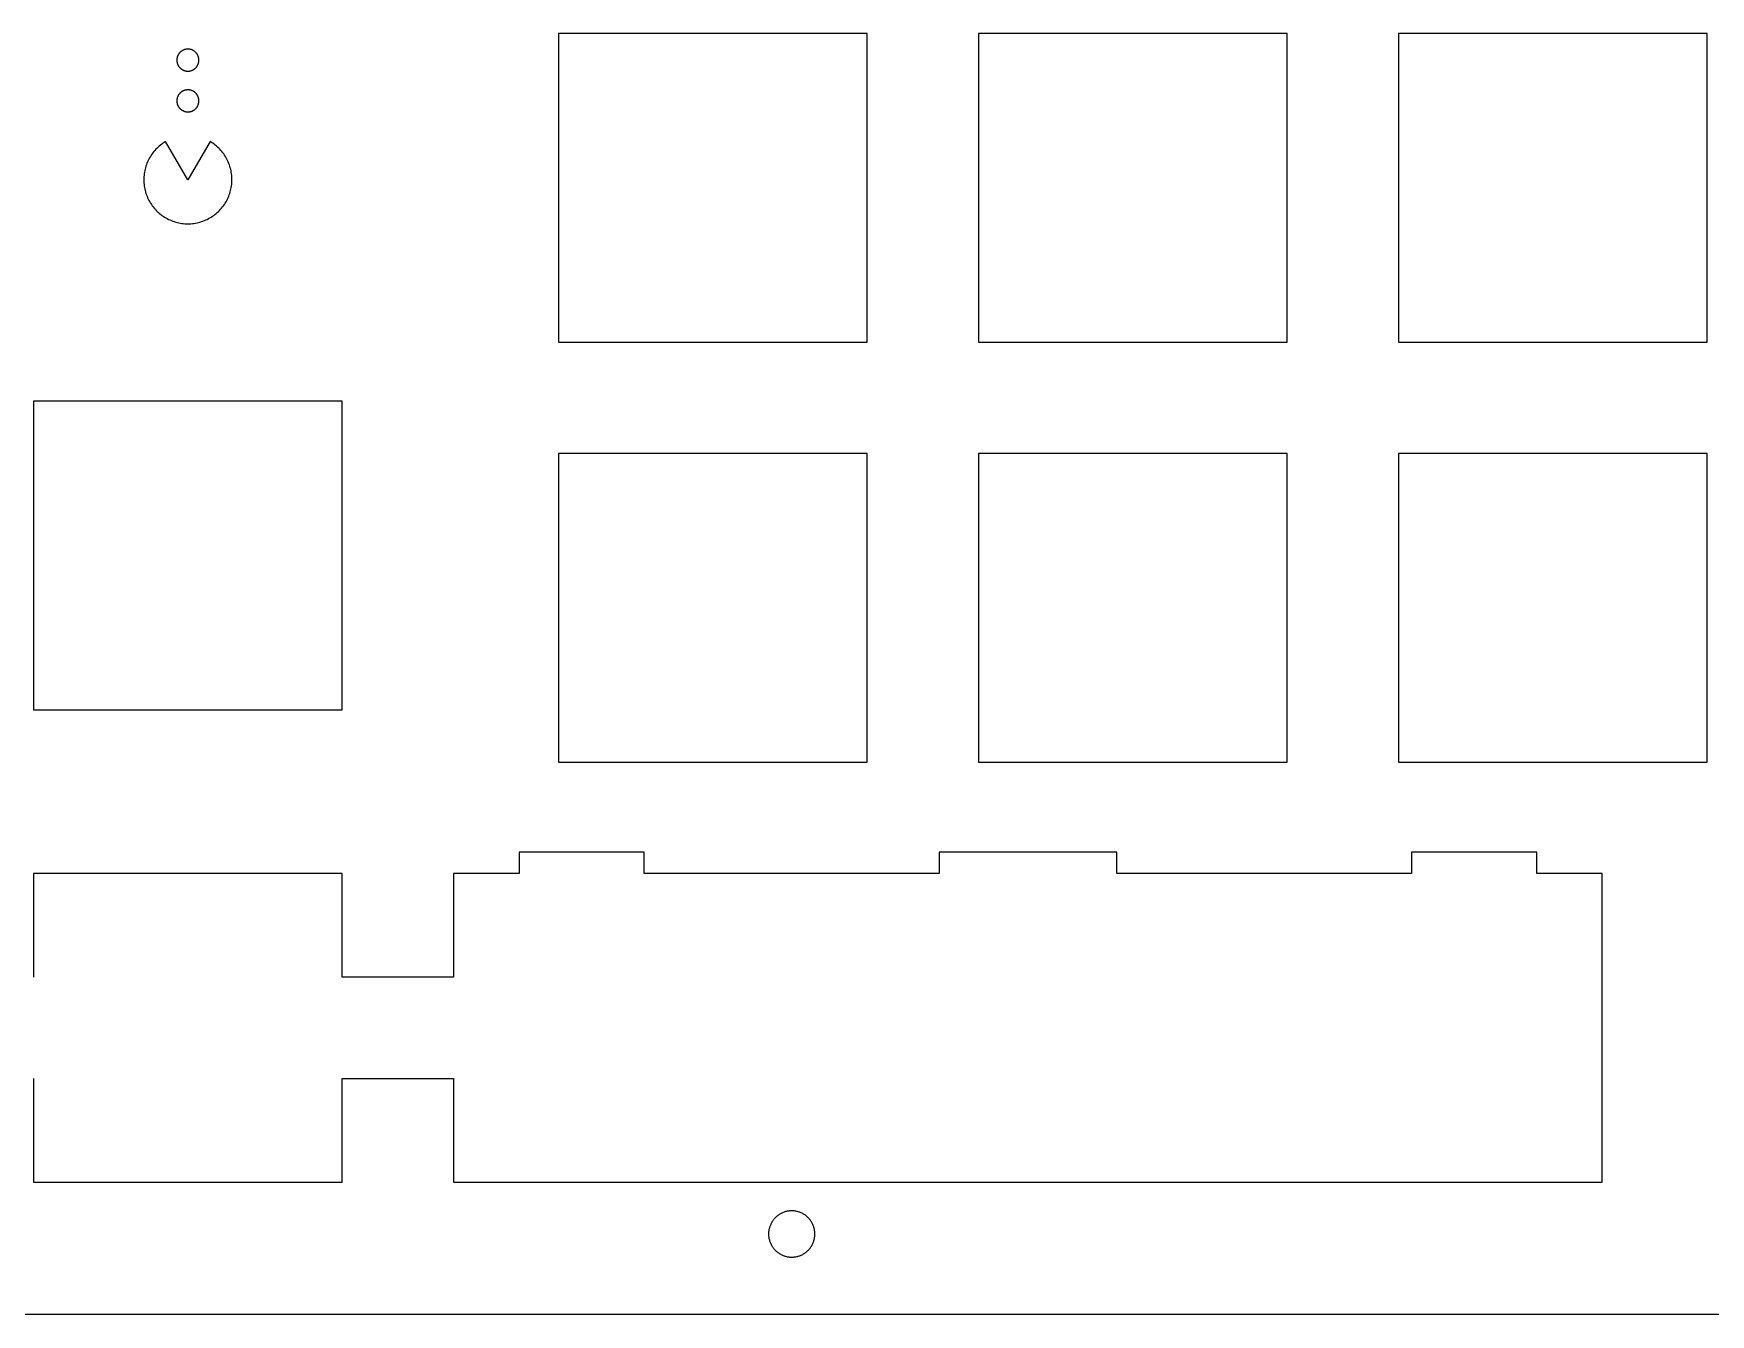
# Model space of a CAD drawing. Header units: millimetres. Extents: x 304 to 569, y -117 to -14.
# Drawn here: x 429.5 to 505.6, y -116.6 to -58.5 of the extents above; entities that cross this region are included whole.
import ezdxf

# ---------------------------------------------------------------- set-up
doc = ezdxf.new("R2010")
doc.units = ezdxf.units.MM
doc.layers.add('big_outline', color=18, linetype='Continuous', true_color=0x000000)
doc.layers.add('plate', color=18, linetype='Continuous', true_color=0x000000)

msp = doc.modelspace()

# ---------------------------------------------------------------- linework, layer by layer
at = {"layer": 'big_outline'}
msp.add_line((557.817, -116.631), (315.218, -116.631), dxfattribs=at)
at = {"layer": 'plate'}
for p, q in [((467.329, -58.532), (453.33, -58.532)), ((453.33, -58.532), (453.33, -72.531)), ((467.329, -72.531), (467.329, -58.532)), ((486.379, -58.532), (472.38, -58.532)), ((472.38, -58.532), (472.38, -72.531)), ((486.379, -72.531), (486.379, -58.532)), ((505.429, -58.532), (491.43, -58.532)), ((491.43, -58.532), (491.43, -72.531)), ((505.429, -72.531), (505.429, -58.532)), ((436.243, -59.32), (436.228, -59.329)), ((436.257, -59.31), (436.243, -59.32)), ((436.272, -59.302), (436.257, -59.31)), ((436.288, -59.293), (436.272, -59.302)), ((436.303, -59.286), (436.288, -59.293)), ((436.319, -59.279), (436.303, -59.286)), ((436.335, -59.272), (436.319, -59.279)), ((436.351, -59.266), (436.335, -59.272)), ((436.368, -59.26), (436.351, -59.266)), ((436.385, -59.255), (436.368, -59.26)), ((436.401, -59.251), (436.385, -59.255)), ((436.418, -59.247), (436.401, -59.251)), ((436.435, -59.244), (436.418, -59.247)), ((436.453, -59.242), (436.435, -59.244)), ((436.47, -59.24), (436.453, -59.242)), ((436.487, -59.238), (436.47, -59.24)), ((436.504, -59.238), (436.487, -59.238)), ((436.522, -59.238), (436.504, -59.238)), ((436.539, -59.238), (436.522, -59.238)), ((436.556, -59.239), (436.539, -59.238)), ((436.574, -59.241), (436.556, -59.239)), ((436.591, -59.243), (436.574, -59.241)), ((436.608, -59.246), (436.591, -59.243)), ((436.625, -59.249), (436.608, -59.246)), ((436.642, -59.253), (436.625, -59.249)), ((436.659, -59.258), (436.642, -59.253)), ((436.675, -59.263), (436.659, -59.258)), ((436.692, -59.269), (436.675, -59.263)), ((436.708, -59.275), (436.692, -59.269)), ((436.724, -59.282), (436.708, -59.275)), ((436.739, -59.289), (436.724, -59.282)), ((436.755, -59.297), (436.739, -59.289)), ((436.77, -59.306), (436.755, -59.297)), ((436.785, -59.315), (436.77, -59.306)), ((436.799, -59.324), (436.785, -59.315)), ((436.018, -59.711), (436.017, -59.729)), ((436.017, -59.729), (436.017, -59.746)), ((436.017, -59.746), (436.018, -59.764)), ((436.019, -59.694), (436.018, -59.711)), ((436.018, -59.764), (436.019, -59.781)), ((436.021, -59.677), (436.019, -59.694)), ((436.019, -59.781), (436.021, -59.798)), ((436.023, -59.66), (436.021, -59.677)), ((436.021, -59.798), (436.023, -59.815)), ((436.026, -59.643), (436.023, -59.66)), ((436.023, -59.815), (436.026, -59.832)), ((436.03, -59.626), (436.026, -59.643)), ((436.026, -59.832), (436.03, -59.849)), ((436.034, -59.609), (436.03, -59.626)), ((436.03, -59.849), (436.034, -59.866)), ((436.039, -59.592), (436.034, -59.609)), ((436.034, -59.866), (436.039, -59.883)), ((436.044, -59.576), (436.039, -59.592)), ((436.039, -59.883), (436.044, -59.899)), ((436.05, -59.559), (436.044, -59.576)), ((436.044, -59.899), (436.05, -59.916)), ((436.057, -59.543), (436.05, -59.559)), ((436.05, -59.916), (436.057, -59.932)), ((436.064, -59.527), (436.057, -59.543)), ((436.057, -59.932), (436.064, -59.948)), ((436.071, -59.512), (436.064, -59.527)), ((436.064, -59.948), (436.071, -59.963)), ((436.079, -59.496), (436.071, -59.512)), ((436.071, -59.963), (436.079, -59.979)), ((436.088, -59.481), (436.079, -59.496)), ((436.079, -59.979), (436.088, -59.994)), ((436.097, -59.467), (436.088, -59.481)), ((436.088, -59.994), (436.097, -60.008)), ((436.107, -59.452), (436.097, -59.467)), ((436.097, -60.008), (436.107, -60.023)), ((436.117, -59.438), (436.107, -59.452)), ((436.107, -60.023), (436.117, -60.037)), ((436.128, -59.424), (436.117, -59.438)), ((436.117, -60.037), (436.128, -60.051)), ((436.139, -59.411), (436.128, -59.424)), ((436.128, -60.051), (436.139, -60.064)), ((436.15, -59.398), (436.139, -59.411)), ((436.139, -60.064), (436.15, -60.077)), ((436.162, -59.385), (436.15, -59.398)), ((436.15, -60.077), (436.162, -60.09)), ((436.175, -59.373), (436.162, -59.385)), ((436.188, -59.362), (436.175, -59.373)), ((436.201, -59.35), (436.188, -59.362)), ((436.214, -59.34), (436.201, -59.35)), ((436.228, -59.329), (436.214, -59.34)), ((436.813, -59.335), (436.799, -59.324)), ((436.827, -59.345), (436.813, -59.335)), ((436.841, -59.356), (436.827, -59.345)), ((436.854, -59.367), (436.841, -59.356)), ((436.866, -59.379), (436.854, -59.367)), ((436.879, -59.392), (436.866, -59.379)), ((436.866, -60.096), (436.879, -60.083)), ((436.89, -59.404), (436.879, -59.392)), ((436.879, -60.083), (436.89, -60.071)), ((436.902, -59.418), (436.89, -59.404)), ((436.89, -60.071), (436.902, -60.057)), ((436.913, -59.431), (436.902, -59.418)), ((436.902, -60.057), (436.913, -60.044)), ((436.923, -59.445), (436.913, -59.431)), ((436.913, -60.044), (436.923, -60.03)), ((436.933, -59.459), (436.923, -59.445)), ((436.923, -60.03), (436.933, -60.016)), ((436.942, -59.474), (436.933, -59.459)), ((436.933, -60.016), (436.942, -60.001)), ((436.951, -59.489), (436.942, -59.474)), ((436.942, -60.001), (436.951, -59.986)), ((436.96, -59.504), (436.951, -59.489)), ((436.951, -59.986), (436.96, -59.971)), ((436.967, -59.519), (436.96, -59.504)), ((436.96, -59.971), (436.967, -59.956)), ((436.975, -59.535), (436.967, -59.519)), ((436.967, -59.956), (436.975, -59.94)), ((436.981, -59.551), (436.975, -59.535)), ((436.975, -59.94), (436.981, -59.924)), ((436.988, -59.567), (436.981, -59.551)), ((436.981, -59.924), (436.988, -59.908)), ((436.993, -59.584), (436.988, -59.567)), ((436.988, -59.908), (436.993, -59.891)), ((436.998, -59.6), (436.993, -59.584)), ((436.993, -59.891), (436.998, -59.875)), ((437.003, -59.617), (436.998, -59.6)), ((436.998, -59.875), (437.003, -59.858)), ((437.007, -59.634), (437.003, -59.617)), ((437.003, -59.858), (437.007, -59.841)), ((437.01, -59.651), (437.007, -59.634)), ((437.007, -59.841), (437.01, -59.824)), ((437.013, -59.668), (437.01, -59.651)), ((437.01, -59.824), (437.013, -59.807)), ((437.015, -59.686), (437.013, -59.668)), ((437.013, -59.807), (437.015, -59.789)), ((437.016, -59.703), (437.015, -59.686)), ((437.015, -59.789), (437.016, -59.772)), ((437.017, -59.72), (437.016, -59.703)), ((437.016, -59.772), (437.017, -59.755)), ((437.017, -59.738), (437.017, -59.72)), ((437.017, -59.755), (437.017, -59.738)), ((436.162, -60.09), (436.175, -60.102)), ((436.175, -60.102), (436.188, -60.113)), ((436.188, -60.113), (436.201, -60.125)), ((436.201, -60.125), (436.214, -60.135)), ((436.214, -60.135), (436.228, -60.146)), ((436.228, -60.146), (436.243, -60.155)), ((436.243, -60.155), (436.257, -60.165)), ((436.257, -60.165), (436.272, -60.173)), ((436.272, -60.173), (436.288, -60.182)), ((436.288, -60.182), (436.303, -60.189)), ((436.303, -60.189), (436.319, -60.196)), ((436.319, -60.196), (436.335, -60.203)), ((436.335, -60.203), (436.351, -60.209)), ((436.351, -60.209), (436.368, -60.215)), ((436.368, -60.215), (436.385, -60.22)), ((436.385, -60.22), (436.401, -60.224)), ((436.401, -60.224), (436.418, -60.228)), ((436.418, -60.228), (436.435, -60.231)), ((436.435, -60.231), (436.453, -60.233)), ((436.453, -60.233), (436.47, -60.235)), ((436.47, -60.235), (436.487, -60.237)), ((436.487, -60.237), (436.504, -60.237)), ((436.504, -60.237), (436.522, -60.237)), ((436.522, -60.237), (436.539, -60.237)), ((436.539, -60.237), (436.556, -60.236)), ((436.556, -60.236), (436.574, -60.234)), ((436.574, -60.234), (436.591, -60.232)), ((436.591, -60.232), (436.608, -60.229)), ((436.608, -60.229), (436.625, -60.226)), ((436.625, -60.226), (436.642, -60.222)), ((436.642, -60.222), (436.659, -60.217)), ((436.659, -60.217), (436.675, -60.212)), ((436.675, -60.212), (436.692, -60.206)), ((436.692, -60.206), (436.708, -60.2)), ((436.708, -60.2), (436.724, -60.193)), ((436.724, -60.193), (436.739, -60.186)), ((436.739, -60.186), (436.755, -60.178)), ((436.755, -60.178), (436.77, -60.169)), ((436.77, -60.169), (436.785, -60.16)), ((436.785, -60.16), (436.799, -60.151)), ((436.799, -60.151), (436.813, -60.14)), ((436.813, -60.14), (436.827, -60.13)), ((436.827, -60.13), (436.841, -60.119)), ((436.841, -60.119), (436.854, -60.108)), ((436.854, -60.108), (436.866, -60.096)), ((436.018, -61.56), (436.017, -61.578)), ((436.017, -61.578), (436.017, -61.595)), ((436.017, -61.595), (436.018, -61.612)), ((436.019, -61.543), (436.018, -61.56)), ((436.021, -61.526), (436.019, -61.543)), ((436.023, -61.508), (436.021, -61.526)), ((436.026, -61.491), (436.023, -61.508)), ((436.03, -61.474), (436.026, -61.491)), ((436.034, -61.457), (436.03, -61.474)), ((436.039, -61.441), (436.034, -61.457)), ((436.044, -61.424), (436.039, -61.441)), ((436.05, -61.408), (436.044, -61.424)), ((436.057, -61.392), (436.05, -61.408)), ((436.064, -61.376), (436.057, -61.392)), ((436.071, -61.36), (436.064, -61.376)), ((436.079, -61.345), (436.071, -61.36)), ((436.088, -61.33), (436.079, -61.345)), ((436.097, -61.315), (436.088, -61.33)), ((436.107, -61.301), (436.097, -61.315)), ((436.117, -61.287), (436.107, -61.301)), ((436.128, -61.273), (436.117, -61.287)), ((436.139, -61.26), (436.128, -61.273)), ((436.15, -61.247), (436.139, -61.26)), ((436.162, -61.234), (436.15, -61.247)), ((436.175, -61.222), (436.162, -61.234)), ((436.188, -61.21), (436.175, -61.222)), ((436.201, -61.199), (436.188, -61.21)), ((436.214, -61.188), (436.201, -61.199)), ((436.228, -61.178), (436.214, -61.188)), ((436.243, -61.168), (436.228, -61.178)), ((436.257, -61.159), (436.243, -61.168)), ((436.272, -61.15), (436.257, -61.159)), ((436.288, -61.142), (436.272, -61.15)), ((436.303, -61.134), (436.288, -61.142)), ((436.319, -61.127), (436.303, -61.134)), ((436.335, -61.121), (436.319, -61.127)), ((436.351, -61.115), (436.335, -61.121)), ((436.368, -61.109), (436.351, -61.115)), ((436.385, -61.104), (436.368, -61.109)), ((436.401, -61.1), (436.385, -61.104)), ((436.418, -61.096), (436.401, -61.1)), ((436.435, -61.093), (436.418, -61.096)), ((436.453, -61.09), (436.435, -61.093)), ((436.47, -61.088), (436.453, -61.09)), ((436.487, -61.087), (436.47, -61.088)), ((436.504, -61.086), (436.487, -61.087)), ((436.522, -61.086), (436.504, -61.086)), ((436.539, -61.087), (436.522, -61.086)), ((436.556, -61.088), (436.539, -61.087)), ((436.574, -61.089), (436.556, -61.088)), ((436.591, -61.092), (436.574, -61.089)), ((436.608, -61.094), (436.591, -61.092)), ((436.625, -61.098), (436.608, -61.094)), ((436.642, -61.102), (436.625, -61.098)), ((436.659, -61.107), (436.642, -61.102)), ((436.675, -61.112), (436.659, -61.107)), ((436.692, -61.118), (436.675, -61.112)), ((436.708, -61.124), (436.692, -61.118)), ((436.724, -61.131), (436.708, -61.124)), ((436.739, -61.138), (436.724, -61.131)), ((436.755, -61.146), (436.739, -61.138)), ((436.77, -61.155), (436.755, -61.146)), ((436.785, -61.164), (436.77, -61.155)), ((436.799, -61.173), (436.785, -61.164)), ((436.813, -61.183), (436.799, -61.173)), ((436.827, -61.194), (436.813, -61.183)), ((436.841, -61.205), (436.827, -61.194)), ((436.854, -61.216), (436.841, -61.205)), ((436.866, -61.228), (436.854, -61.216)), ((436.879, -61.24), (436.866, -61.228)), ((436.89, -61.253), (436.879, -61.24)), ((436.902, -61.266), (436.89, -61.253)), ((436.913, -61.28), (436.902, -61.266)), ((436.923, -61.294), (436.913, -61.28)), ((436.933, -61.308), (436.923, -61.294)), ((436.942, -61.323), (436.933, -61.308)), ((436.951, -61.337), (436.942, -61.323)), ((436.96, -61.353), (436.951, -61.337)), ((436.967, -61.368), (436.96, -61.353)), ((436.975, -61.384), (436.967, -61.368)), ((436.981, -61.4), (436.975, -61.384)), ((436.988, -61.416), (436.981, -61.4)), ((436.993, -61.433), (436.988, -61.416)), ((436.998, -61.449), (436.993, -61.433)), ((437.003, -61.466), (436.998, -61.449)), ((437.007, -61.483), (437.003, -61.466)), ((437.01, -61.5), (437.007, -61.483)), ((437.013, -61.517), (437.01, -61.5)), ((437.015, -61.534), (437.013, -61.517)), ((437.016, -61.552), (437.015, -61.534)), ((437.017, -61.569), (437.016, -61.552)), ((437.016, -61.621), (437.017, -61.604)), ((437.017, -61.586), (437.017, -61.569)), ((437.017, -61.604), (437.017, -61.586)), ((436.018, -61.612), (436.019, -61.63)), ((436.019, -61.63), (436.021, -61.647)), ((436.021, -61.647), (436.023, -61.664)), ((436.023, -61.664), (436.026, -61.681)), ((436.026, -61.681), (436.03, -61.698)), ((436.03, -61.698), (436.034, -61.715)), ((436.034, -61.715), (436.039, -61.732)), ((436.039, -61.732), (436.044, -61.748)), ((436.044, -61.748), (436.05, -61.764)), ((436.05, -61.764), (436.057, -61.781)), ((436.057, -61.781), (436.064, -61.796)), ((436.064, -61.796), (436.071, -61.812)), ((436.071, -61.812), (436.079, -61.827)), ((436.079, -61.827), (436.088, -61.842)), ((436.088, -61.842), (436.097, -61.857)), ((436.097, -61.857), (436.107, -61.872)), ((436.107, -61.872), (436.117, -61.886)), ((436.117, -61.886), (436.128, -61.899)), ((436.128, -61.899), (436.139, -61.913)), ((436.139, -61.913), (436.15, -61.926)), ((436.15, -61.926), (436.162, -61.938)), ((436.162, -61.938), (436.175, -61.95)), ((436.175, -61.95), (436.188, -61.962)), ((436.188, -61.962), (436.201, -61.973)), ((436.201, -61.973), (436.214, -61.984)), ((436.214, -61.984), (436.228, -61.994)), ((436.228, -61.994), (436.243, -62.004)), ((436.243, -62.004), (436.257, -62.013)), ((436.257, -62.013), (436.272, -62.022)), ((436.272, -62.022), (436.288, -62.03)), ((436.288, -62.03), (436.303, -62.038)), ((436.303, -62.038), (436.319, -62.045)), ((436.319, -62.045), (436.335, -62.052)), ((436.335, -62.052), (436.351, -62.058)), ((436.351, -62.058), (436.368, -62.063)), ((436.368, -62.063), (436.385, -62.068)), ((436.385, -62.068), (436.401, -62.073)), ((436.401, -62.073), (436.418, -62.076)), ((436.418, -62.076), (436.435, -62.079)), ((436.435, -62.079), (436.453, -62.082)), ((436.453, -62.082), (436.47, -62.084)), ((436.47, -62.084), (436.487, -62.085)), ((436.487, -62.085), (436.504, -62.086)), ((436.504, -62.086), (436.522, -62.086)), ((436.522, -62.086), (436.539, -62.086)), ((436.539, -62.086), (436.556, -62.085)), ((436.556, -62.085), (436.574, -62.083)), ((436.574, -62.083), (436.591, -62.081)), ((436.591, -62.081), (436.608, -62.078)), ((436.608, -62.078), (436.625, -62.074)), ((436.625, -62.074), (436.642, -62.07)), ((436.642, -62.07), (436.659, -62.066)), ((436.659, -62.066), (436.675, -62.061)), ((436.675, -62.061), (436.692, -62.055)), ((436.692, -62.055), (436.708, -62.049)), ((436.708, -62.049), (436.724, -62.042)), ((436.724, -62.042), (436.739, -62.034)), ((436.739, -62.034), (436.755, -62.026)), ((436.755, -62.026), (436.77, -62.018)), ((436.77, -62.018), (436.785, -62.009)), ((436.785, -62.009), (436.799, -61.999)), ((436.799, -61.999), (436.813, -61.989)), ((436.813, -61.989), (436.827, -61.979)), ((436.827, -61.979), (436.841, -61.968)), ((436.841, -61.968), (436.854, -61.956)), ((436.854, -61.956), (436.866, -61.944)), ((436.866, -61.944), (436.879, -61.932)), ((436.879, -61.932), (436.89, -61.919)), ((436.89, -61.919), (436.902, -61.906)), ((436.902, -61.906), (436.913, -61.893)), ((436.913, -61.893), (436.923, -61.879)), ((436.923, -61.879), (436.933, -61.864)), ((436.933, -61.864), (436.942, -61.85)), ((436.942, -61.85), (436.951, -61.835)), ((436.951, -61.835), (436.96, -61.82)), ((436.96, -61.82), (436.967, -61.804)), ((436.967, -61.804), (436.975, -61.789)), ((436.975, -61.789), (436.981, -61.773)), ((436.981, -61.773), (436.988, -61.756)), ((436.988, -61.756), (436.993, -61.74)), ((436.993, -61.74), (436.998, -61.723)), ((436.998, -61.723), (437.003, -61.707)), ((437.003, -61.707), (437.007, -61.69)), ((437.007, -61.69), (437.01, -61.673)), ((437.01, -61.673), (437.013, -61.655)), ((437.013, -61.655), (437.015, -61.638)), ((437.015, -61.638), (437.016, -61.621)), ((434.978, -63.883), (434.935, -63.938)), ((435.024, -63.831), (434.978, -63.883)), ((435.071, -63.779), (435.024, -63.831)), ((435.12, -63.73), (435.071, -63.779)), ((435.171, -63.682), (435.12, -63.73)), ((435.223, -63.636), (435.171, -63.682)), ((435.277, -63.592), (435.223, -63.636)), ((435.332, -63.55), (435.277, -63.592)), ((435.389, -63.509), (435.332, -63.55)), ((435.447, -63.471), (435.389, -63.509)), ((435.507, -63.435), (435.447, -63.471)), ((436.517, -65.161), (435.507, -63.435)), ((437.528, -63.435), (436.517, -65.161)), ((437.588, -63.471), (437.528, -63.435)), ((437.646, -63.509), (437.588, -63.471)), ((437.703, -63.55), (437.646, -63.509)), ((437.758, -63.592), (437.703, -63.55)), ((437.812, -63.636), (437.758, -63.592)), ((437.864, -63.682), (437.812, -63.636)), ((437.915, -63.73), (437.864, -63.682)), ((437.964, -63.779), (437.915, -63.73)), ((438.011, -63.831), (437.964, -63.779)), ((438.057, -63.883), (438.011, -63.831)), ((438.1, -63.938), (438.057, -63.883)), ((434.592, -64.618), (434.575, -64.685)), ((434.613, -64.551), (434.592, -64.618)), ((434.635, -64.485), (434.613, -64.551)), ((434.66, -64.42), (434.635, -64.485)), ((434.686, -64.356), (434.66, -64.42)), ((434.716, -64.293), (434.686, -64.356)), ((434.747, -64.23), (434.716, -64.293)), ((434.78, -64.169), (434.747, -64.23)), ((434.816, -64.11), (434.78, -64.169)), ((434.854, -64.051), (434.816, -64.11)), ((434.893, -63.994), (434.854, -64.051)), ((434.935, -63.938), (434.893, -63.994)), ((438.142, -63.994), (438.1, -63.938)), ((438.181, -64.051), (438.142, -63.994)), ((438.219, -64.11), (438.181, -64.051)), ((438.254, -64.169), (438.219, -64.11)), ((438.288, -64.23), (438.254, -64.169)), ((438.319, -64.293), (438.288, -64.23)), ((438.348, -64.356), (438.319, -64.293)), ((438.375, -64.42), (438.348, -64.356)), ((438.4, -64.485), (438.375, -64.42)), ((438.422, -64.551), (438.4, -64.485)), ((438.442, -64.618), (438.422, -64.551)), ((438.46, -64.685), (438.442, -64.618)), ((434.518, -65.099), (434.517, -65.168)), ((434.517, -65.168), (434.519, -65.238)), ((434.522, -65.029), (434.518, -65.099)), ((434.519, -65.238), (434.523, -65.307)), ((434.528, -64.96), (434.522, -65.029)), ((434.523, -65.307), (434.529, -65.377)), ((434.536, -64.89), (434.528, -64.96)), ((434.529, -65.377), (434.538, -65.446)), ((434.546, -64.822), (434.536, -64.89)), ((434.559, -64.753), (434.546, -64.822)), ((434.575, -64.685), (434.559, -64.753)), ((438.475, -64.753), (438.46, -64.685)), ((438.488, -64.822), (438.475, -64.753)), ((438.499, -64.89), (438.488, -64.822)), ((438.497, -65.446), (438.506, -65.377)), ((438.507, -64.96), (438.499, -64.89)), ((438.506, -65.377), (438.512, -65.307)), ((438.513, -65.029), (438.507, -64.96)), ((438.512, -65.307), (438.516, -65.238)), ((438.516, -65.099), (438.513, -65.029)), ((438.517, -65.168), (438.516, -65.099)), ((438.516, -65.238), (438.517, -65.168)), ((434.538, -65.446), (434.549, -65.515)), ((434.549, -65.515), (434.562, -65.583)), ((434.562, -65.583), (434.578, -65.651)), ((434.578, -65.651), (434.597, -65.718)), ((434.597, -65.718), (434.617, -65.784)), ((434.617, -65.784), (434.64, -65.85)), ((434.64, -65.85), (434.665, -65.915)), ((434.665, -65.915), (434.693, -65.979)), ((434.693, -65.979), (434.722, -66.042)), ((434.722, -66.042), (434.754, -66.104)), ((434.754, -66.104), (434.788, -66.165)), ((434.788, -66.165), (434.824, -66.225)), ((438.211, -66.225), (438.247, -66.165)), ((438.247, -66.165), (438.281, -66.104)), ((438.281, -66.104), (438.313, -66.042)), ((438.313, -66.042), (438.342, -65.979)), ((438.342, -65.979), (438.37, -65.915)), ((438.37, -65.915), (438.395, -65.85)), ((438.395, -65.85), (438.418, -65.784)), ((438.418, -65.784), (438.438, -65.718)), ((438.438, -65.718), (438.456, -65.651)), ((438.456, -65.651), (438.472, -65.583)), ((438.472, -65.583), (438.486, -65.515)), ((438.486, -65.515), (438.497, -65.446)), ((434.824, -66.225), (434.862, -66.283)), ((434.862, -66.283), (434.902, -66.34)), ((434.902, -66.34), (434.944, -66.395)), ((434.944, -66.395), (434.988, -66.449)), ((434.988, -66.449), (435.034, -66.502)), ((435.034, -66.502), (435.081, -66.553)), ((435.081, -66.553), (435.131, -66.602)), ((435.131, -66.602), (435.182, -66.649)), ((435.182, -66.649), (435.234, -66.695)), ((435.234, -66.695), (435.289, -66.739)), ((435.289, -66.739), (435.344, -66.78)), ((435.344, -66.78), (435.401, -66.82)), ((435.401, -66.82), (435.46, -66.858)), ((435.46, -66.858), (435.52, -66.894)), ((435.52, -66.894), (435.581, -66.928)), ((435.581, -66.928), (435.643, -66.959)), ((437.392, -66.959), (437.454, -66.928)), ((437.454, -66.928), (437.515, -66.894)), ((437.515, -66.894), (437.575, -66.858)), ((437.575, -66.858), (437.633, -66.82)), ((437.633, -66.82), (437.691, -66.78)), ((437.691, -66.78), (437.746, -66.739)), ((437.746, -66.739), (437.8, -66.695)), ((437.8, -66.695), (437.853, -66.649)), ((437.853, -66.649), (437.904, -66.602)), ((437.904, -66.602), (437.953, -66.553)), ((437.953, -66.553), (438.001, -66.502)), ((438.001, -66.502), (438.047, -66.449)), ((438.047, -66.449), (438.091, -66.395)), ((438.091, -66.395), (438.133, -66.34)), ((438.133, -66.34), (438.173, -66.283)), ((438.173, -66.283), (438.211, -66.225)), ((435.643, -66.959), (435.706, -66.989)), ((435.706, -66.989), (435.77, -67.016)), ((435.77, -67.016), (435.835, -67.041)), ((435.835, -67.041), (435.901, -67.063)), ((435.901, -67.063), (435.967, -67.084)), ((435.967, -67.084), (436.035, -67.102)), ((436.035, -67.102), (436.103, -67.117)), ((436.103, -67.117), (436.171, -67.13)), ((436.171, -67.13), (436.24, -67.141)), ((436.24, -67.141), (436.309, -67.15)), ((436.309, -67.15), (436.378, -67.156)), ((436.378, -67.156), (436.448, -67.159)), ((436.448, -67.159), (436.517, -67.161)), ((436.517, -67.161), (436.587, -67.159)), ((436.587, -67.159), (436.657, -67.156)), ((436.657, -67.156), (436.726, -67.15)), ((436.726, -67.15), (436.795, -67.141)), ((436.795, -67.141), (436.864, -67.13)), ((436.864, -67.13), (436.932, -67.117)), ((436.932, -67.117), (437, -67.102)), ((437, -67.102), (437.067, -67.084)), ((437.067, -67.084), (437.134, -67.063)), ((437.134, -67.063), (437.2, -67.041)), ((437.2, -67.041), (437.265, -67.016)), ((437.265, -67.016), (437.329, -66.989)), ((437.329, -66.989), (437.392, -66.959)), ((453.33, -72.531), (467.329, -72.531)), ((472.38, -72.531), (486.379, -72.531)), ((491.43, -72.531), (505.429, -72.531)), ((443.517, -75.2), (429.518, -75.2)), ((429.518, -75.2), (429.518, -89.199)), ((443.517, -89.199), (443.517, -75.2)), ((467.329, -77.582), (453.33, -77.582)), ((453.33, -77.582), (453.33, -91.581)), ((467.329, -91.581), (467.329, -77.582)), ((486.379, -77.582), (472.38, -77.582)), ((472.38, -77.582), (472.38, -91.581)), ((486.379, -91.581), (486.379, -77.582)), ((505.429, -77.582), (491.43, -77.582)), ((491.43, -77.582), (491.43, -91.581)), ((505.429, -91.581), (505.429, -77.582)), ((429.518, -89.199), (443.517, -89.199)), ((453.33, -91.581), (467.329, -91.581)), ((472.38, -91.581), (486.379, -91.581)), ((491.43, -91.581), (505.429, -91.581)), ((457.217, -95.662), (451.541, -95.662)), ((451.541, -95.662), (451.541, -96.632)), ((457.217, -96.632), (457.217, -95.662)), ((473.891, -95.662), (470.591, -95.662)), ((470.591, -95.662), (470.591, -96.631)), ((478.643, -95.662), (473.891, -95.662)), ((478.643, -96.631), (478.643, -95.662)), ((497.693, -95.662), (492.017, -95.662)), ((492.017, -95.662), (492.017, -96.632)), ((497.693, -96.632), (497.693, -95.662)), ((443.517, -96.632), (429.518, -96.632)), ((429.518, -96.632), (429.518, -101.331)), ((443.517, -101.331), (443.517, -96.632)), ((451.541, -96.632), (448.568, -96.632)), ((448.568, -96.632), (448.568, -101.331)), ((470.591, -96.631), (457.217, -96.632)), ((492.017, -96.632), (478.643, -96.631)), ((500.667, -96.632), (497.693, -96.632)), ((500.667, -110.631), (500.667, -96.632)), ((448.568, -101.331), (443.517, -101.331)), ((429.518, -105.931), (429.518, -110.631)), ((443.517, -110.631), (443.517, -105.931)), ((443.517, -105.931), (448.568, -105.931)), ((448.568, -105.931), (448.568, -110.631)), ((429.518, -110.631), (443.517, -110.631)), ((448.568, -110.631), (500.667, -110.631)), ((462.952, -112.539), (462.937, -112.573)), ((462.968, -112.506), (462.952, -112.539)), ((462.985, -112.474), (462.968, -112.506)), ((463.003, -112.443), (462.985, -112.474)), ((463.022, -112.412), (463.003, -112.443)), ((463.042, -112.381), (463.022, -112.412)), ((463.064, -112.352), (463.042, -112.381)), ((463.086, -112.323), (463.064, -112.352)), ((463.109, -112.295), (463.086, -112.323)), ((463.134, -112.268), (463.109, -112.295)), ((463.159, -112.241), (463.134, -112.268)), ((463.185, -112.216), (463.159, -112.241)), ((463.212, -112.192), (463.185, -112.216)), ((463.24, -112.168), (463.212, -112.192)), ((463.268, -112.145), (463.24, -112.168)), ((463.298, -112.124), (463.268, -112.145)), ((463.328, -112.103), (463.298, -112.124)), ((463.359, -112.084), (463.328, -112.103)), ((463.39, -112.065), (463.359, -112.084)), ((463.422, -112.048), (463.39, -112.065)), ((463.455, -112.032), (463.422, -112.048)), ((463.488, -112.017), (463.455, -112.032)), ((463.522, -112.003), (463.488, -112.017)), ((463.556, -111.99), (463.522, -112.003)), ((463.59, -111.979), (463.556, -111.99)), ((463.625, -111.968), (463.59, -111.979)), ((463.661, -111.959), (463.625, -111.968)), ((463.696, -111.952), (463.661, -111.959)), ((463.732, -111.945), (463.696, -111.952)), ((463.768, -111.94), (463.732, -111.945)), ((463.804, -111.935), (463.768, -111.94)), ((463.841, -111.933), (463.804, -111.935)), ((463.877, -111.931), (463.841, -111.933)), ((463.914, -111.931), (463.877, -111.931)), ((463.95, -111.932), (463.914, -111.931)), ((463.986, -111.934), (463.95, -111.932)), ((464.023, -111.937), (463.986, -111.934)), ((464.059, -111.942), (464.023, -111.937)), ((464.095, -111.948), (464.059, -111.942)), ((464.13, -111.955), (464.095, -111.948)), ((464.166, -111.964), (464.13, -111.955)), ((464.201, -111.973), (464.166, -111.964)), ((464.236, -111.984), (464.201, -111.973)), ((464.27, -111.996), (464.236, -111.984)), ((464.304, -112.01), (464.27, -111.996)), ((464.338, -112.024), (464.304, -112.01)), ((464.371, -112.04), (464.338, -112.024)), ((464.403, -112.057), (464.371, -112.04)), ((464.435, -112.074), (464.403, -112.057)), ((464.466, -112.093), (464.435, -112.074)), ((464.496, -112.113), (464.466, -112.093)), ((464.526, -112.134), (464.496, -112.113)), ((464.555, -112.157), (464.526, -112.134)), ((464.583, -112.18), (464.555, -112.157)), ((464.611, -112.204), (464.583, -112.18)), ((464.637, -112.229), (464.611, -112.204)), ((464.663, -112.255), (464.637, -112.229)), ((464.688, -112.281), (464.663, -112.255)), ((464.711, -112.309), (464.688, -112.281)), ((464.734, -112.337), (464.711, -112.309)), ((464.756, -112.366), (464.734, -112.337)), ((464.777, -112.396), (464.756, -112.366)), ((464.797, -112.427), (464.777, -112.396)), ((464.815, -112.458), (464.797, -112.427)), ((464.833, -112.49), (464.815, -112.458)), ((464.849, -112.523), (464.833, -112.49)), ((464.865, -112.556), (464.849, -112.523)), ((464.879, -112.589), (464.865, -112.556)), ((462.856, -112.926), (462.855, -112.962)), ((462.855, -112.962), (462.855, -112.999)), ((462.855, -112.999), (462.856, -113.035)), ((462.858, -112.89), (462.856, -112.926)), ((462.856, -113.035), (462.858, -113.072)), ((462.862, -112.853), (462.858, -112.89)), ((462.858, -113.072), (462.862, -113.108)), ((462.867, -112.817), (462.862, -112.853)), ((462.862, -113.108), (462.867, -113.144)), ((462.873, -112.781), (462.867, -112.817)), ((462.867, -113.144), (462.873, -113.18)), ((462.881, -112.746), (462.873, -112.781)), ((462.873, -113.18), (462.881, -113.216)), ((462.89, -112.71), (462.881, -112.746)), ((462.881, -113.216), (462.89, -113.251)), ((462.9, -112.675), (462.89, -112.71)), ((462.89, -113.251), (462.9, -113.286)), ((462.911, -112.641), (462.9, -112.675)), ((462.9, -113.286), (462.911, -113.321)), ((462.923, -112.606), (462.911, -112.641)), ((462.911, -113.321), (462.923, -113.355)), ((462.937, -112.573), (462.923, -112.606)), ((464.892, -112.623), (464.879, -112.589)), ((464.904, -112.658), (464.892, -112.623)), ((464.892, -113.338), (464.904, -113.303)), ((464.914, -112.693), (464.904, -112.658)), ((464.904, -113.303), (464.914, -113.269)), ((464.924, -112.728), (464.914, -112.693)), ((464.914, -113.269), (464.924, -113.233)), ((464.932, -112.764), (464.924, -112.728)), ((464.924, -113.233), (464.932, -113.198)), ((464.939, -112.799), (464.932, -112.764)), ((464.932, -113.198), (464.939, -113.162)), ((464.944, -112.835), (464.939, -112.799)), ((464.939, -113.162), (464.944, -113.126)), ((464.949, -112.872), (464.944, -112.835)), ((464.944, -113.126), (464.949, -113.09)), ((464.952, -112.908), (464.949, -112.872)), ((464.949, -113.09), (464.952, -113.054)), ((464.954, -112.944), (464.952, -112.908)), ((464.952, -113.054), (464.954, -113.017)), ((464.954, -112.981), (464.954, -112.944)), ((464.954, -113.017), (464.954, -112.981)), ((462.923, -113.355), (462.937, -113.389)), ((462.937, -113.389), (462.952, -113.422)), ((462.952, -113.422), (462.968, -113.455)), ((462.968, -113.455), (462.985, -113.487)), ((462.985, -113.487), (463.003, -113.519)), ((463.003, -113.519), (463.022, -113.55)), ((463.022, -113.55), (463.042, -113.58)), ((463.042, -113.58), (463.064, -113.61)), ((463.064, -113.61), (463.086, -113.638)), ((463.086, -113.638), (463.109, -113.666)), ((463.109, -113.666), (463.134, -113.694)), ((463.134, -113.694), (463.159, -113.72)), ((463.159, -113.72), (463.185, -113.745)), ((463.185, -113.745), (463.212, -113.77)), ((463.212, -113.77), (463.24, -113.793)), ((463.24, -113.793), (463.268, -113.816)), ((463.268, -113.816), (463.298, -113.838)), ((463.298, -113.838), (463.328, -113.858)), ((463.328, -113.858), (463.359, -113.878)), ((463.359, -113.878), (463.39, -113.896)), ((463.39, -113.896), (463.422, -113.913)), ((463.422, -113.913), (463.455, -113.93)), ((463.455, -113.93), (463.488, -113.945)), ((463.488, -113.945), (463.522, -113.958)), ((463.522, -113.958), (463.556, -113.971)), ((463.556, -113.971), (463.59, -113.983)), ((463.59, -113.983), (463.625, -113.993)), ((463.625, -113.993), (463.661, -114.002)), ((463.661, -114.002), (463.696, -114.01)), ((463.696, -114.01), (463.732, -114.016)), ((463.732, -114.016), (463.768, -114.022)), ((463.768, -114.022), (463.804, -114.026)), ((463.804, -114.026), (463.841, -114.029)), ((463.841, -114.029), (463.877, -114.03)), ((463.877, -114.03), (463.914, -114.031)), ((463.914, -114.031), (463.95, -114.03)), ((463.95, -114.03), (463.986, -114.028)), ((463.986, -114.028), (464.023, -114.024)), ((464.023, -114.024), (464.059, -114.019)), ((464.059, -114.019), (464.095, -114.013)), ((464.095, -114.013), (464.13, -114.006)), ((464.13, -114.006), (464.166, -113.998)), ((464.166, -113.998), (464.201, -113.988)), ((464.201, -113.988), (464.236, -113.977)), ((464.236, -113.977), (464.27, -113.965)), ((464.27, -113.965), (464.304, -113.952)), ((464.304, -113.952), (464.338, -113.937)), ((464.338, -113.937), (464.371, -113.922)), ((464.371, -113.922), (464.403, -113.905)), ((464.403, -113.905), (464.435, -113.887)), ((464.435, -113.887), (464.466, -113.868)), ((464.466, -113.868), (464.496, -113.848)), ((464.496, -113.848), (464.526, -113.827)), ((464.526, -113.827), (464.555, -113.805)), ((464.555, -113.805), (464.583, -113.782)), ((464.583, -113.782), (464.611, -113.758)), ((464.611, -113.758), (464.637, -113.733)), ((464.637, -113.733), (464.663, -113.707)), ((464.663, -113.707), (464.688, -113.68)), ((464.688, -113.68), (464.711, -113.653)), ((464.711, -113.653), (464.734, -113.624)), ((464.734, -113.624), (464.756, -113.595)), ((464.756, -113.595), (464.777, -113.565)), ((464.777, -113.565), (464.797, -113.534)), ((464.797, -113.534), (464.815, -113.503)), ((464.815, -113.503), (464.833, -113.471)), ((464.833, -113.471), (464.849, -113.439)), ((464.849, -113.439), (464.865, -113.406)), ((464.865, -113.406), (464.879, -113.372)), ((464.879, -113.372), (464.892, -113.338))]:
    msp.add_line(p, q, dxfattribs=at)

doc.saveas('drawing.dxf')
